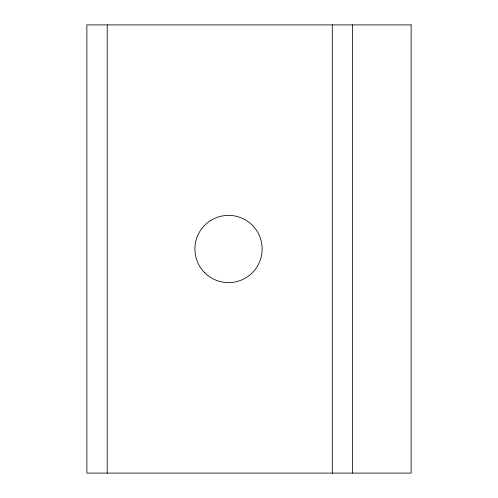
<?xml version="1.0" encoding="UTF-8"?>
<svg xmlns="http://www.w3.org/2000/svg" width="498" height="498" viewBox="0 0 498 498"><rect width="100%" height="100%" fill="white"/><g stroke="black" fill="none" stroke-linecap="round" stroke-linejoin="round"><path stroke-width="0.75" d="M352.628 24.9L352.628 473.1M332.284 24.9L332.284 473.1M107.213 24.9L107.213 473.1M411.13 24.9L86.87 24.9L86.87 473.1L411.13 473.1L411.13 24.9M204.753 272.767A33.615 33.615 0 0 0 260.996 257.703A33.615 33.615 0 0 0 219.823 216.53A33.615 33.615 0 0 0 204.753 272.767"/></g></svg>
